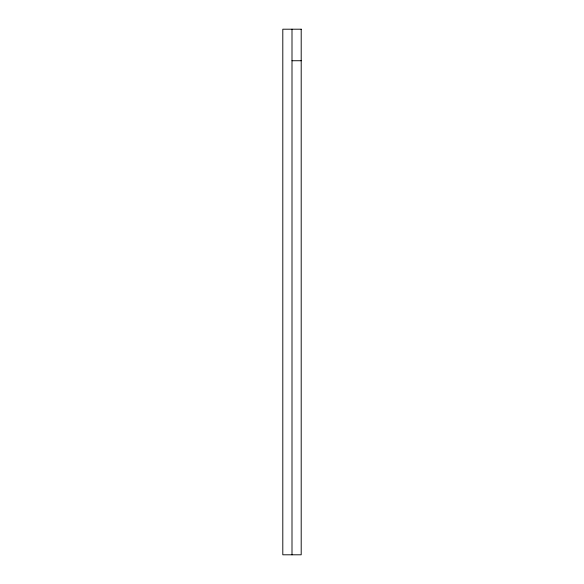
<?xml version="1.0" encoding="UTF-8"?>
<svg xmlns="http://www.w3.org/2000/svg" width="584" height="584" viewBox="0 0 584 584"><rect width="100%" height="100%" fill="white"/><g stroke="black" fill="none" stroke-linecap="round" stroke-linejoin="round"><path stroke-width="0.88" d="M292 60.736L301.198 60.736M292 29.2L292 554.8M301.198 29.2L282.802 29.2L282.802 554.8L301.198 554.8L301.198 29.2"/></g></svg>
